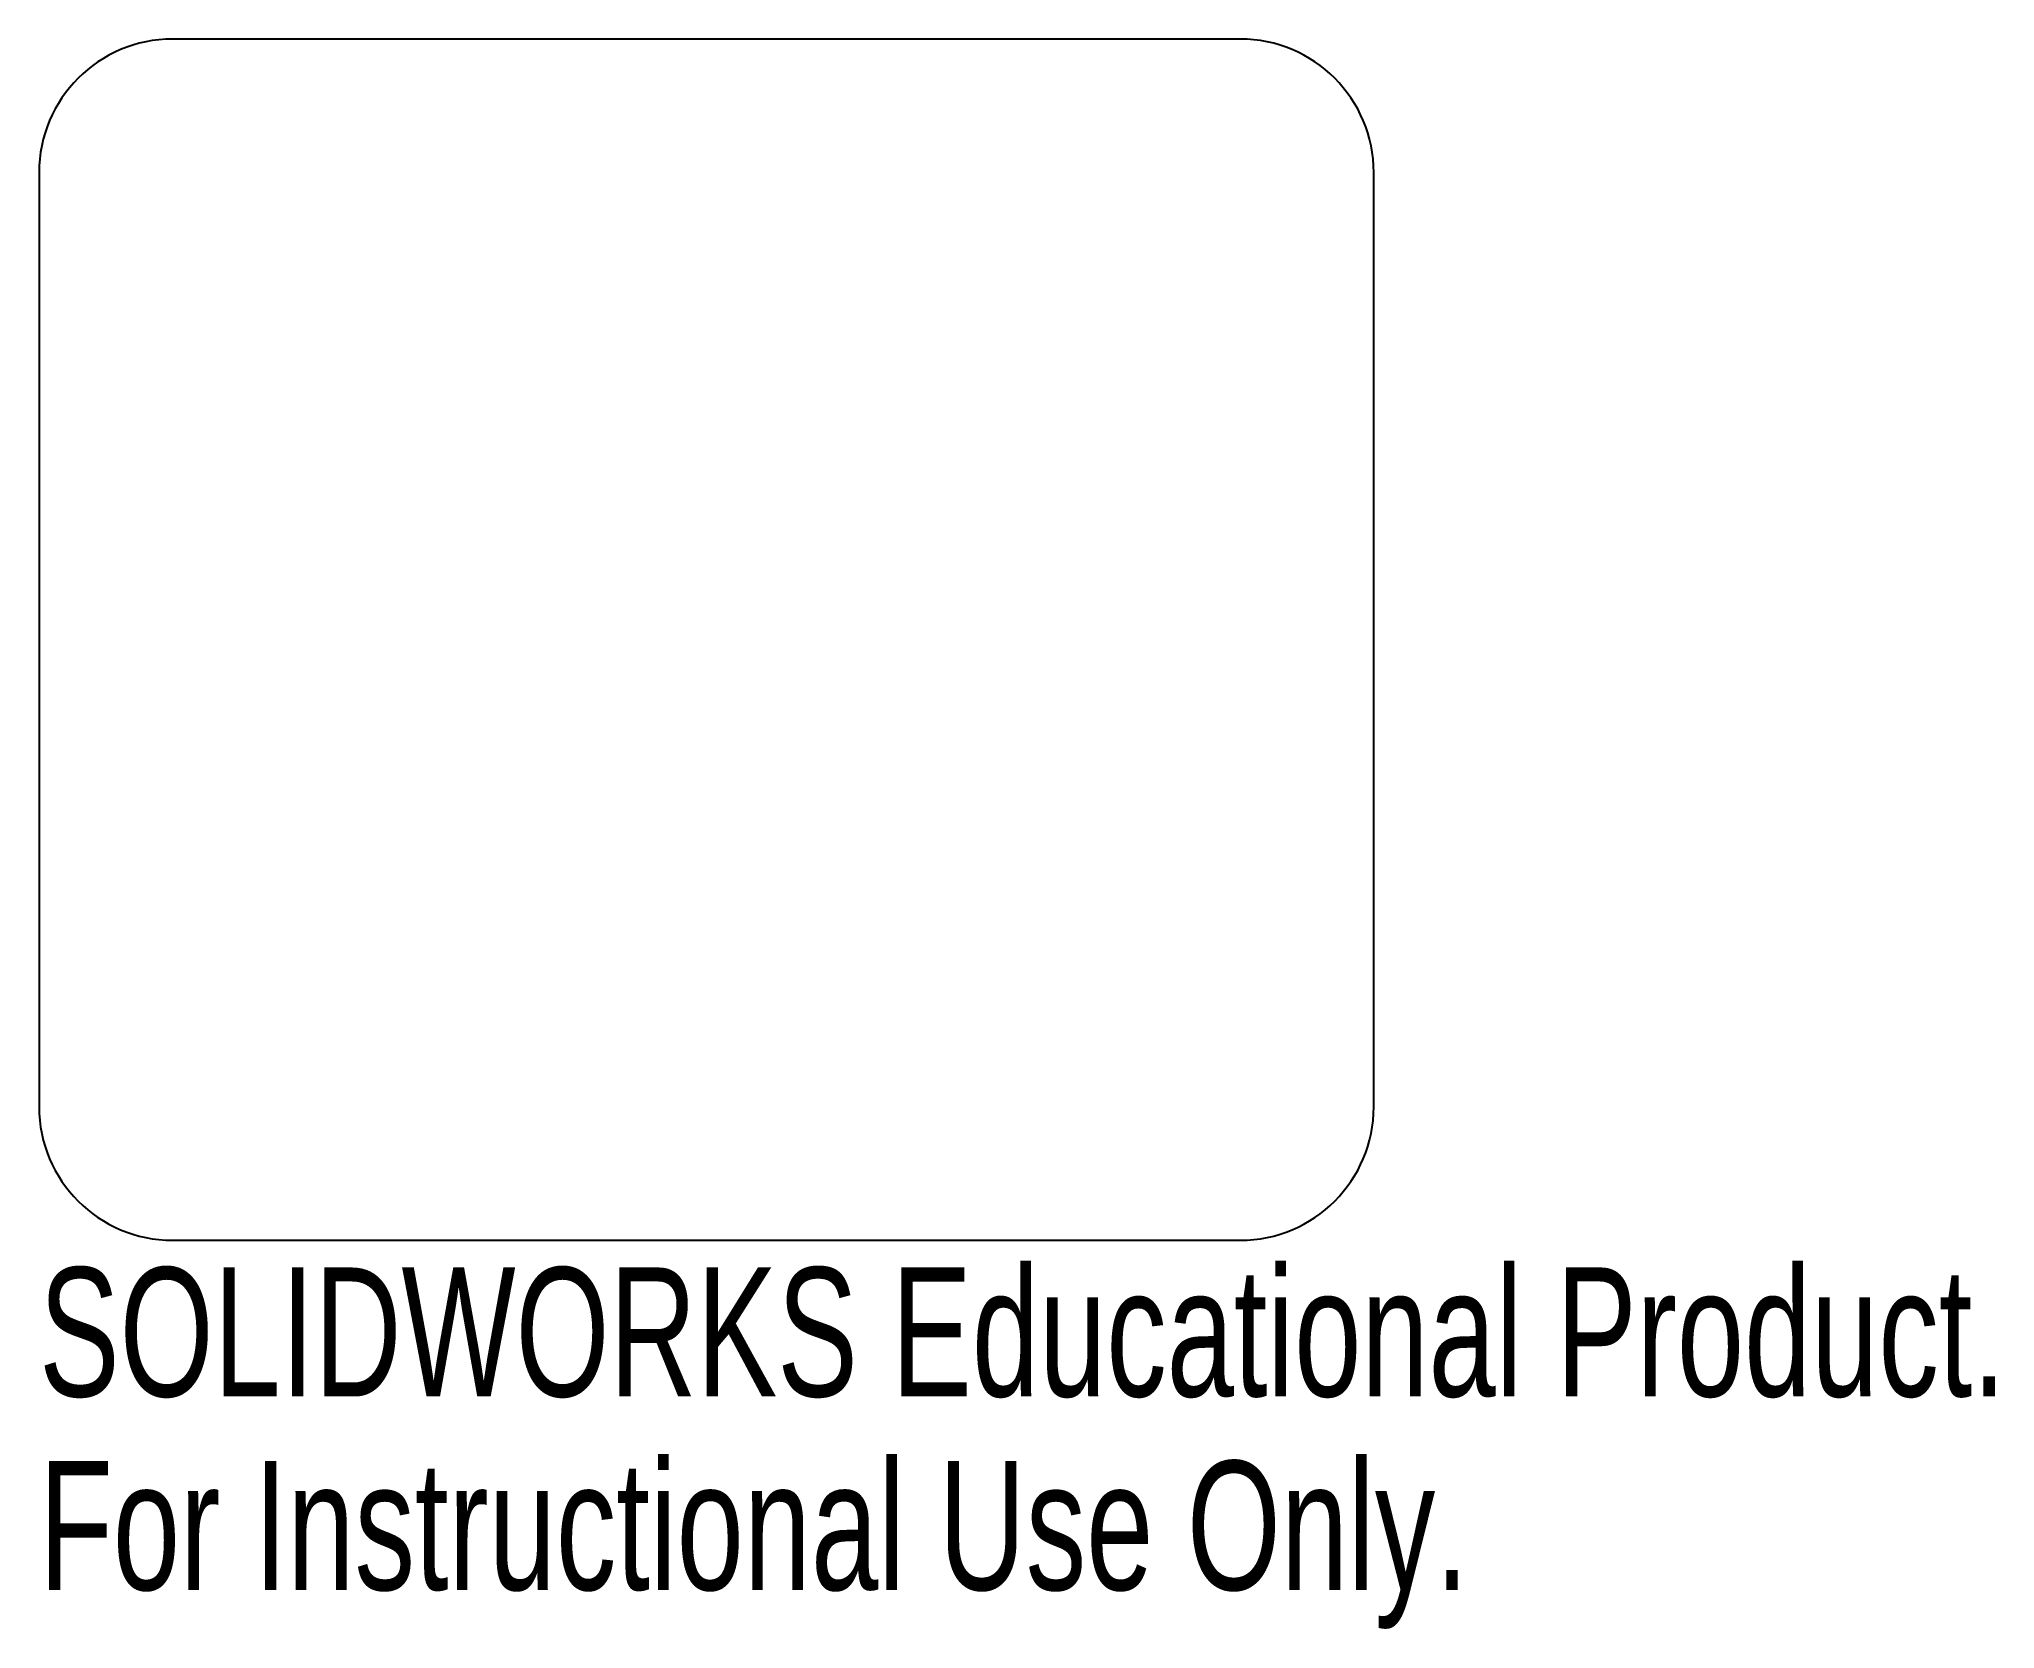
# Model space of a CAD drawing. Header units: millimetres. Extents: x 0 to 73.3, y -14.6 to 45.
import ezdxf

# ---------------------------------------------------------------- set-up
doc = ezdxf.new("R2010")
doc.units = ezdxf.units.MM
doc.styles.add('SLDTEXTSTYLE0', font='TXT', dxfattribs={"width": 0.7})

msp = doc.modelspace()

# ---------------------------------------------------------------- linework, layer by layer
at = {"color": 7, "linetype": 'Continuous', "lineweight": 25}
for p, q in [((45, 45), (5, 45)), ((0, 40), (0, 5)), ((50, 5), (50, 40)), ((5, 0), (45, 0))]:
    msp.add_line(p, q, dxfattribs=at)
for centre, start, end in [((5, 40), 90, 180), ((45, 40), 0, 90), ((5, 5), 180, 270), ((45, 5), 270, 0)]:
    msp.add_arc(centre, 5, start, end, dxfattribs=at)

# ---------------------------------------------------------------- texts
at = {"color": 7, "linetype": 'Continuous', "char_height": 4.83362, "attachment_point": 1, "style": 'SLDTEXTSTYLE0'}
for s, insert in [('SOLIDWORKS Educational Product.', (0, -1.02)), ('For Instructional Use Only.', (0, -8.27))]:
    msp.add_mtext(s, dxfattribs=dict(at, insert=insert))

doc.saveas('drawing.dxf')
